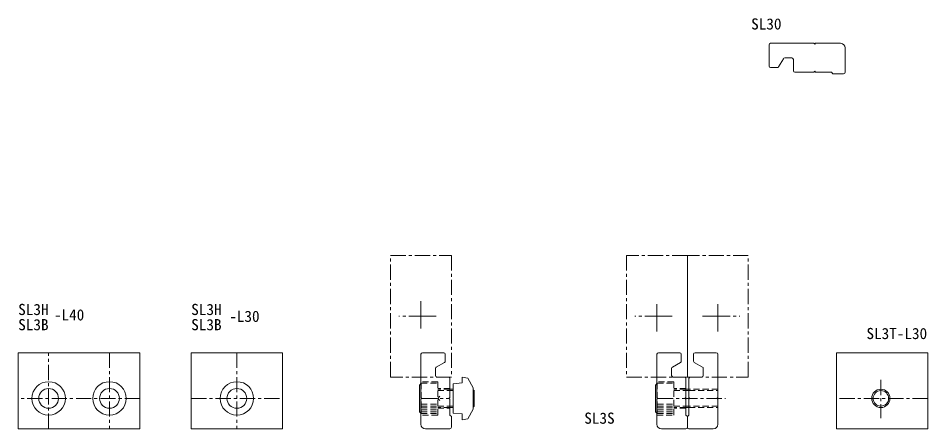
# Model space of a CAD drawing. Units: millimetres on the paper. Extents: x -591 to -292, y -414 to -279.
import ezdxf
from ezdxf.enums import TextEntityAlignment as Align

# ---------------------------------------------------------------- set-up
doc = ezdxf.new("R2010")
doc.units = ezdxf.units.MM
for name, pattern in [('CHAIN1', [8, 5, -1, 1, -1]), ('CHAIN2', [12, 9, -1, 1, -1]), ('DASHED2', [3, 2, -1])]:
    doc.linetypes.add(name, pattern=pattern)
doc.layers.add('0-0', color=7, linetype='Continuous', lineweight=18)
doc.layers.add('0-1', color=4, linetype='DASHED2', lineweight=9)
doc.styles.add('ＭＳ ゴシック', font='')
doc.styles.get('ＭＳ ゴシック').set_extended_font_data('MS Gothic')

msp = doc.modelspace()

# ---------------------------------------------------------------- linework, layer by layer
at = {"layer": '0-0'}
for p, q in [((-343.801, -295.079), (-343.801, -288.079)), ((-328.501, -287.579), (-320.301, -287.579)), ((-318.801, -289.079), (-318.801, -297.079)), ((-339.097, -292.629), (-340.656, -295.329)), ((-336.301, -292.379), (-338.664, -292.379)), ((-335.801, -296.579), (-335.801, -292.879)), ((-341.089, -295.579), (-343.301, -295.579)), ((-450.689, -389.307), (-457.689, -389.307)), ((-450.189, -392.018), (-450.189, -389.807)), ((-380.631, -404.007), (-380.631, -389.807)), ((-380.131, -389.307), (-373.131, -389.307)), ((-372.631, -389.807), (-372.631, -392.018)), ((-368.631, -392.018), (-368.631, -389.807)), ((-368.131, -389.307), (-361.131, -389.307)), ((-453.389, -396.807), (-453.389, -394.443)), ((-453.139, -394.01), (-450.439, -392.451)), ((-375.831, -394.443), (-375.831, -396.807)), ((-372.881, -392.451), (-375.581, -394.01)), ((-365.681, -394.01), (-368.381, -392.451)), ((-365.431, -396.807), (-365.431, -394.443)), ((-449.189, -397.307), (-452.889, -397.307)), ((-444.589, -397.307), (-444.589, -399.219)), ((-442.824, -397.628), (-444.589, -397.307)), ((-375.331, -397.307), (-371.631, -397.307)), ((-369.631, -397.307), (-365.931, -397.307)), ((-458.089, -399.307), (-458.689, -399.907)), ((-458.689, -408.707), (-458.689, -399.907)), ((-444.589, -399.219), (-447.589, -399.482)), ((-447.589, -409.132), (-447.589, -399.482)), ((-440.989, -400.807), (-442.824, -397.628)), ((-380.531, -399.307), (-381.131, -399.907)), ((-381.131, -408.707), (-381.131, -399.907)), ((-447.589, -401.307), (-448.689, -401.307)), ((-440.989, -400.807), (-440.989, -407.807)), ((-440.989, -401.457), (-440.689, -401.757)), ((-440.989, -401.757), (-440.689, -401.757)), ((-440.689, -406.857), (-440.689, -401.757)), ((-370.131, -401.307), (-371.131, -401.307)), ((-458.189, -404.607), (-458.189, -412.807)), ((-458.689, -408.707), (-458.089, -409.307)), ((-447.589, -407.307), (-448.689, -407.307)), ((-444.589, -409.394), (-447.589, -409.132)), ((-444.589, -411.307), (-444.589, -409.394)), ((-440.989, -407.807), (-442.824, -410.986)), ((-440.689, -406.857), (-440.989, -407.157)), ((-440.989, -406.857), (-440.689, -406.857)), ((-381.131, -408.707), (-380.531, -409.307)), ((-370.131, -407.307), (-371.131, -407.307)), ((-442.824, -410.986), (-444.589, -411.307)), ((-370.631, -413.807), (-370.631, -410.307)), ((-456.689, -414.307), (-448.689, -414.307)), ((-379.131, -414.307), (-371.131, -414.307)), ((-362.131, -414.307), (-370.131, -414.307))]:
    msp.add_line(p, q, dxfattribs=at)
for points in [[(-343.301, -287.579), (-329.101, -287.579), (-328.801, -287.879), (-328.501, -287.579)], [(-319.301, -297.579), (-322.801, -297.579), (-323.301, -297.079), (-328.501, -297.079), (-328.801, -296.779), (-329.101, -297.079), (-335.301, -297.079)], [(-458.189, -389.807), (-458.189, -404.007), (-457.889, -404.307), (-458.189, -404.607)], [(-360.631, -389.807), (-360.631, -404.007), (-360.931, -404.307), (-360.631, -404.607), (-360.631, -412.807)], [(-448.189, -413.807), (-448.189, -410.307), (-448.689, -409.807), (-448.689, -404.607), (-448.989, -404.307), (-448.689, -404.007), (-448.689, -397.807)], [(-371.131, -397.807), (-371.131, -404.007), (-371.431, -404.307), (-371.131, -404.607), (-371.131, -409.807), (-370.631, -410.307), (-370.131, -409.807), (-370.131, -404.607), (-369.831, -404.307), (-370.131, -404.007), (-370.131, -397.807)], [(-380.631, -404.007), (-380.331, -404.307), (-380.631, -404.607), (-380.631, -412.807)], [(-380.631, -404.007), (-380.331, -404.307), (-380.631, -404.607)]]:
    msp.add_lwpolyline(points, dxfattribs=at)
for points in [[(-550.52, -414.307), (-550.52, -389.307), (-590.52, -389.307), (-590.52, -414.307)], [(-533.671, -414.307), (-503.671, -414.307), (-503.671, -389.307), (-533.671, -389.307)], [(-291.641, -414.307), (-321.641, -414.307), (-321.641, -389.307), (-291.641, -389.307)]]:
    msp.add_lwpolyline(points, close=True, dxfattribs=at)
for centre, radius in [((-580.52, -404.307), 5.5), ((-560.52, -404.307), 5.5), ((-518.671, -404.307), 5.5), ((-580.52, -404.307), 3.25), ((-560.52, -404.307), 3.25), ((-518.671, -404.307), 3.25), ((-307.068, -404.307), 2.55)]:
    msp.add_circle(centre, radius, dxfattribs=at)
for centre, radius, start, end in [((-343.301, -288.079), 0.5, 90, 180), ((-320.301, -289.079), 1.5, 0, 90), ((-338.664, -292.879), 0.5, 90, 150), ((-336.301, -292.879), 0.5, 0, 90), ((-343.301, -295.079), 0.5, 180, 270), ((-341.089, -295.079), 0.5, 270, 330), ((-335.301, -296.579), 0.5, 180, 270), ((-319.301, -297.079), 0.5, 270, 0), ((-457.689, -389.807), 0.5, 90, 180), ((-450.689, -389.807), 0.5, 0, 90), ((-380.131, -389.807), 0.5, 90, 180), ((-373.131, -389.807), 0.5, 0, 90), ((-368.131, -389.807), 0.5, 90, 180), ((-361.131, -389.807), 0.5, 0, 90), ((-452.889, -394.443), 0.5, 120, 180), ((-450.689, -392.018), 0.5, 300, 0), ((-375.331, -394.443), 0.5, 120, 180), ((-373.131, -392.018), 0.5, 300, 0), ((-368.131, -392.018), 0.5, 180, 240), ((-365.931, -394.443), 0.5, 0, 60), ((-452.889, -396.807), 0.5, 180, 270), ((-449.189, -397.807), 0.5, 0, 90), ((-375.331, -396.807), 0.5, 180, 270), ((-371.631, -397.807), 0.5, 0, 90), ((-369.631, -397.807), 0.5, 90, 180), ((-365.931, -396.807), 0.5, 270, 0), ((-456.689, -412.807), 1.5, 180, 270), ((-448.689, -413.807), 0.5, 270, 0), ((-379.131, -412.807), 1.5, 180, 270), ((-371.131, -413.807), 0.5, 270, 0), ((-370.131, -413.807), 0.5, 180, 270), ((-362.131, -412.807), 1.5, 270, 0)]:
    msp.add_arc(centre, radius, start, end, dxfattribs=at)
at = {"layer": '0-1', "linetype": 'CHAIN2'}
for p, q in [((-458.189, -372.307), (-458.189, -382.307)), ((-380.631, -382.307), (-380.631, -372.307)), ((-360.631, -382.307), (-360.631, -372.307)), ((-453.189, -377.307), (-465.432, -377.307)), ((-375.631, -377.307), (-387.874, -377.307)), ((-365.631, -377.307), (-353.388, -377.307))]:
    msp.add_line(p, q, dxfattribs=at)
at = {"layer": '0-1', "linetype": 'CHAIN1'}
for p, q in [((-580.52, -414.307), (-580.52, -389.307)), ((-560.52, -389.307), (-560.52, -414.307)), ((-518.671, -389.307), (-518.671, -414.307)), ((-307.068, -398.206), (-307.068, -410.836)), ((-550.52, -404.307), (-590.52, -404.307)), ((-533.671, -404.307), (-503.671, -404.307)), ((-457.889, -404.307), (-448.989, -404.307)), ((-380.331, -404.307), (-358.113, -404.307)), ((-291.641, -404.307), (-321.641, -404.307))]:
    msp.add_line(p, q, dxfattribs=at)
at = {"layer": '0-1'}
for p, q in [((-452.689, -398.807), (-458.189, -398.807)), ((-458.089, -399.307), (-452.689, -399.307)), ((-458.089, -399.307), (-458.089, -409.307)), ((-452.689, -398.807), (-452.689, -409.807)), ((-380.531, -399.307), (-375.131, -399.307)), ((-380.531, -399.307), (-380.531, -409.307)), ((-448.689, -401.057), (-452.689, -401.057)), ((-448.689, -401.307), (-452.689, -401.307)), ((-452.689, -401.757), (-448.689, -401.757)), ((-371.131, -401.057), (-375.131, -401.057)), ((-371.131, -401.307), (-375.131, -401.307)), ((-375.131, -401.757), (-371.131, -401.757)), ((-360.631, -401.307), (-370.131, -401.307)), ((-370.131, -401.757), (-360.631, -401.757)), ((-458.089, -406.182), (-452.689, -406.182)), ((-452.689, -404.307), (-451.982, -403.6)), ((-452.689, -404.307), (-451.982, -405.014)), ((-380.531, -406.182), (-375.131, -406.182)), ((-458.089, -406.807), (-452.689, -406.807)), ((-458.089, -407.432), (-452.689, -407.432)), ((-458.089, -408.057), (-452.689, -408.057)), ((-458.089, -408.682), (-452.689, -408.682)), ((-458.089, -409.307), (-452.689, -409.307)), ((-452.689, -406.857), (-448.689, -406.857)), ((-448.689, -407.307), (-452.689, -407.307)), ((-452.689, -407.557), (-448.689, -407.557)), ((-380.531, -406.807), (-375.131, -406.807)), ((-380.531, -407.432), (-375.131, -407.432)), ((-380.531, -408.057), (-375.131, -408.057)), ((-380.531, -408.682), (-375.131, -408.682)), ((-380.531, -409.307), (-375.131, -409.307)), ((-375.131, -406.857), (-371.131, -406.857)), ((-371.131, -407.307), (-375.131, -407.307)), ((-371.131, -407.557), (-375.131, -407.557)), ((-360.631, -406.857), (-370.131, -406.857)), ((-370.131, -407.307), (-360.631, -407.307)), ((-452.689, -409.807), (-458.189, -409.807))]:
    msp.add_line(p, q, dxfattribs=at)
at = {"layer": '0-1', "linetype": 'Continuous'}
for p, q in [((-448.689, -401.757), (-447.589, -401.757)), ((-371.131, -401.757), (-370.131, -401.757)), ((-448.689, -406.857), (-447.589, -406.857)), ((-371.131, -406.857), (-370.131, -406.857))]:
    msp.add_line(p, q, dxfattribs=at)
at = {"layer": '0-1', "linetype": 'CHAIN1'}
for points in [[(-448.189, -397.307), (-468.189, -397.307), (-468.189, -357.307), (-448.189, -357.307)], [(-390.631, -397.307), (-370.631, -397.307), (-370.631, -357.307), (-390.631, -357.307)], [(-370.631, -397.307), (-350.631, -397.307), (-350.631, -357.307), (-370.631, -357.307)]]:
    msp.add_lwpolyline(points, close=True, dxfattribs=at)
at = {"layer": '0-1'}
msp.add_lwpolyline([(-380.631, -409.807), (-375.131, -409.807), (-375.131, -398.807), (-380.631, -398.807)], dxfattribs=at)
at = {"layer": '0-1', "linetype": 'Continuous'}
msp.add_circle((-307.068, -404.307), 3, dxfattribs=at)

# ---------------------------------------------------------------- texts
at = {"layer": '0-1', "color": 7, "style": 'ＭＳ ゴシック'}
for s, p in [('SL30', (-349.689, -284.137)), ('SL3H', (-590.52, -378.004)), ('SL3H', (-533.671, -378.004)), ('-L40', (-578.779, -379.772)), ('-L30', (-521.179, -380.26)), ('SL3B', (-590.52, -383.004)), ('SL3B', (-533.671, -383.004)), ('SL3T-L30', (-311.808, -385.906)), ('SL3S', (-404.512, -413.736))]:
    msp.add_text(s, height=3.666, dxfattribs=at).set_placement(p, align=Align.BOTTOM_LEFT)

doc.saveas('drawing.dxf')
